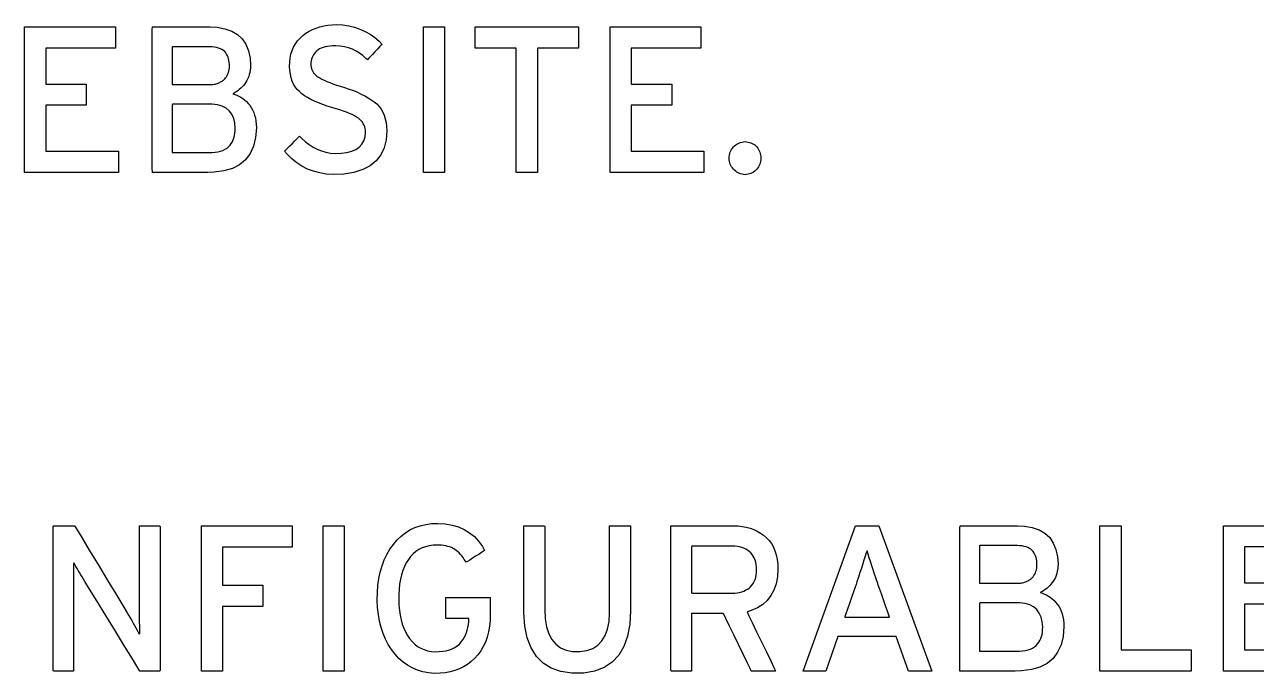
# Model space of a CAD drawing. Extents: x 1 to 47.7, y 0.2 to 35.
# Drawn here: x 16.518 to 18.742, y 21.796 to 22.967 of the extents above; entities that cross this region are included whole.
import ezdxf

# ---------------------------------------------------------------- set-up
doc = ezdxf.new("R2010")
doc.units = 0
doc.header["$MEASUREMENT"] = 0
doc.layers.add('7_0_____DWG', color=7, linetype='CONTINUOUS')

msp = doc.modelspace()

# ---------------------------------------------------------------- linework, layer by layer
at = {"layer": '7_0_____DWG'}
for points in [[(16.518, 22.7), (16.518, 22.9624), (16.6818, 22.9624), (16.6818, 22.9243), (16.5561, 22.9243), (16.5561, 22.8591), (16.6291, 22.8591), (16.6291, 22.821), (16.5561, 22.821), (16.5561, 22.7381), (16.6873, 22.7381), (16.6873, 22.7), (16.518, 22.7)], [(17.238, 22.7), (17.238, 22.9624), (17.276, 22.9624), (17.276, 22.7), (17.238, 22.7)], [(17.4438, 22.924), (17.4438, 22.7), (17.4057, 22.7), (17.4057, 22.924), (17.3316, 22.924), (17.3316, 22.9624), (17.518, 22.9624), (17.518, 22.924), (17.4438, 22.924)], [(17.5753, 22.7), (17.5753, 22.9624), (17.739, 22.9624), (17.739, 22.9243), (17.6133, 22.9243), (17.6133, 22.8591), (17.6863, 22.8591), (17.6863, 22.821), (17.6133, 22.821), (17.6133, 22.7381), (17.7445, 22.7381), (17.7445, 22.7), (17.5753, 22.7)], [(16.8752, 22.0239), (16.8752, 21.9551), (16.9482, 21.9551), (16.9482, 21.9166), (16.8752, 21.9166), (16.8752, 21.8), (16.8371, 21.8), (16.8371, 22.0624), (17.0009, 22.0624), (17.0009, 22.0239), (16.8752, 22.0239)], [(17.057, 21.8), (17.057, 22.0624), (17.0951, 22.0624), (17.0951, 21.8), (17.057, 21.8)], [(18.1136, 21.8), (18.0916, 21.8623), (17.9865, 21.8623), (17.9647, 21.8), (17.9239, 21.8), (18.0183, 22.0624), (18.0601, 22.0624), (18.1557, 21.8), (18.1136, 21.8)], [(18.4595, 21.8), (18.4595, 22.0624), (18.4975, 22.0624), (18.4975, 21.8384), (18.6243, 21.8384), (18.6243, 21.8), (18.4595, 21.8)], [(18.6825, 21.8), (18.6825, 22.0624), (18.8462, 22.0624), (18.8462, 22.0243), (18.7205, 22.0243), (18.7205, 21.9591), (18.7936, 21.9591), (18.7936, 21.921), (18.7205, 21.921), (18.7205, 21.8381), (18.8518, 21.8381), (18.8518, 21.8), (18.6825, 21.8)]]:
    msp.add_lwpolyline(points, dxfattribs=at)
for points in [[(16.9364, 22.7805), (16.935, 22.7628), (16.9313, 22.7472), (16.9253, 22.7339), (16.9169, 22.7228), (16.9062, 22.7139), (16.8932, 22.7072), (16.8779, 22.7027), (16.8603, 22.7003), (16.8487, 22.7), (16.8418, 22.7), (16.8295, 22.7), (16.8136, 22.7), (16.7961, 22.7), (16.7789, 22.7), (16.764, 22.7), (16.7532, 22.7), (16.7486, 22.7), (16.7485, 22.7079), (16.7485, 22.7327), (16.7485, 22.7695), (16.7485, 22.8133), (16.7485, 22.8591), (16.7485, 22.9018), (16.7485, 22.9364), (16.7485, 22.9579), (16.749, 22.9624), (16.7554, 22.9624), (16.7676, 22.9624), (16.7838, 22.9624), (16.8018, 22.9624), (16.8197, 22.9624), (16.8355, 22.9624), (16.8472, 22.9624), (16.8528, 22.9624), (16.8654, 22.9618), (16.8796, 22.9593), (16.8919, 22.955), (16.9023, 22.9489), (16.9108, 22.9409), (16.9175, 22.9311), (16.9222, 22.9195), (16.925, 22.906), (16.9259, 22.8932), (16.9258, 22.8888), (16.9253, 22.8845), (16.9247, 22.8804), (16.9237, 22.8765), (16.9226, 22.8728), (16.9212, 22.8692), (16.9195, 22.8658), (16.9176, 22.8626), (16.9155, 22.8597), (16.9132, 22.8568), (16.9108, 22.8542), (16.9083, 22.8517), (16.9056, 22.8493), (16.9027, 22.8471), (16.8997, 22.8451), (16.8965, 22.8432), (16.894, 22.8416), (16.8977, 22.8405), (16.9013, 22.8392), (16.9049, 22.8375), (16.9084, 22.8355), (16.9118, 22.8332), (16.9151, 22.8306), (16.9184, 22.8277), (16.9216, 22.8245), (16.9246, 22.821), (16.9273, 22.8171), (16.9297, 22.8129), (16.9317, 22.8083), (16.9333, 22.8034), (16.9346, 22.7982), (16.9356, 22.7926), (16.9362, 22.7867)], [(17.1718, 22.7753), (17.1708, 22.7588), (17.1672, 22.7441), (17.1612, 22.7314), (17.1528, 22.7207), (17.1419, 22.7118), (17.1285, 22.7049), (17.1126, 22.6999), (17.0943, 22.6969), (17.0752, 22.6959), (17.0627, 22.6969), (17.0508, 22.6989), (17.0395, 22.7019), (17.0288, 22.706), (17.0187, 22.7111), (17.0092, 22.7172), (17.0004, 22.7244), (16.9921, 22.7326), (16.9874, 22.7383), (16.9891, 22.74), (16.9922, 22.7431), (16.9962, 22.7471), (17.0008, 22.7517), (17.0054, 22.7562), (17.0095, 22.7603), (17.0126, 22.7635), (17.0144, 22.7652), (17.0182, 22.7615), (17.0249, 22.7554), (17.0318, 22.75), (17.039, 22.7454), (17.0464, 22.7416), (17.0541, 22.7386), (17.062, 22.7364), (17.0702, 22.7349), (17.0787, 22.7343), (17.0894, 22.7345), (17.0997, 22.7357), (17.1086, 22.738), (17.1161, 22.7412), (17.1223, 22.7454), (17.1271, 22.7506), (17.1306, 22.7568), (17.1327, 22.7639), (17.1334, 22.7721), (17.1333, 22.7757), (17.1328, 22.7789), (17.132, 22.782), (17.1309, 22.7849), (17.1295, 22.7877), (17.1278, 22.7904), (17.1257, 22.7929), (17.1233, 22.7953), (17.1206, 22.7976), (17.1173, 22.7998), (17.1135, 22.802), (17.1092, 22.8042), (17.1045, 22.8064), (17.0993, 22.8085), (17.0935, 22.8106), (17.0873, 22.8127), (17.0807, 22.8148), (17.0729, 22.817), (17.0643, 22.8196), (17.0562, 22.8224), (17.0486, 22.8254), (17.0416, 22.8284), (17.035, 22.8316), (17.029, 22.8349), (17.0235, 22.8384), (17.0185, 22.842), (17.014, 22.8457), (17.01, 22.8498), (17.0066, 22.8543), (17.0036, 22.8593), (17.0012, 22.8648), (16.9992, 22.8707), (16.9978, 22.8771), (16.9969, 22.884), (16.9965, 22.8913), (16.9967, 22.899), (16.9975, 22.9063), (16.9989, 22.9133), (17.001, 22.9199), (17.0037, 22.9261), (17.007, 22.9319), (17.0109, 22.9374), (17.0154, 22.9424), (17.0206, 22.9471), (17.026, 22.9512), (17.0317, 22.9548), (17.0378, 22.9579), (17.0442, 22.9605), (17.0509, 22.9627), (17.058, 22.9644), (17.0654, 22.9656), (17.0731, 22.9663), (17.0814, 22.9666), (17.0926, 22.966), (17.1033, 22.9644), (17.1136, 22.962), (17.1234, 22.9587), (17.1327, 22.9545), (17.1416, 22.9494), (17.1501, 22.9434), (17.1581, 22.9365), (17.1634, 22.9309), (17.162, 22.9294), (17.159, 22.9263), (17.1551, 22.9222), (17.1506, 22.9176), (17.146, 22.9129), (17.1419, 22.9086), (17.1387, 22.9052), (17.1368, 22.9033), (17.134, 22.9057), (17.1285, 22.9107), (17.1226, 22.9152), (17.1164, 22.9189), (17.1098, 22.9221), (17.1029, 22.9246), (17.0956, 22.9264), (17.088, 22.9276), (17.08, 22.9281), (17.074, 22.9281), (17.0693, 22.9277), (17.065, 22.9271), (17.0609, 22.9264), (17.0572, 22.9253), (17.0537, 22.9241), (17.0506, 22.9227), (17.0478, 22.921), (17.0453, 22.9191), (17.0431, 22.9169), (17.0412, 22.9146), (17.0395, 22.9122), (17.0381, 22.9097), (17.0369, 22.9071), (17.036, 22.9043), (17.0354, 22.9015), (17.035, 22.8985), (17.0349, 22.8954), (17.0349, 22.8939), (17.035, 22.8924), (17.0352, 22.891), (17.0354, 22.8896), (17.0357, 22.8883), (17.036, 22.887), (17.0365, 22.8858), (17.0369, 22.8846), (17.0375, 22.8835), (17.0381, 22.8822), (17.0389, 22.881), (17.0397, 22.8798), (17.0407, 22.8786), (17.0418, 22.8774), (17.0429, 22.8762), (17.0442, 22.8751), (17.0456, 22.8739), (17.0476, 22.8724), (17.0508, 22.8704), (17.0546, 22.8683), (17.0588, 22.8662), (17.0636, 22.8641), (17.0688, 22.8619), (17.0746, 22.8598), (17.0809, 22.8576), (17.0877, 22.8554), (17.0957, 22.853), (17.1039, 22.8503), (17.1116, 22.8475), (17.1189, 22.8445), (17.1258, 22.8414), (17.1323, 22.8381), (17.1383, 22.8347), (17.1439, 22.8311), (17.1491, 22.8274), (17.1538, 22.8234), (17.1579, 22.819), (17.1616, 22.8141), (17.1646, 22.8088), (17.1672, 22.803), (17.1691, 22.7968), (17.1706, 22.7901), (17.1715, 22.7829)], [(16.8879, 22.8921), (16.8878, 22.8955), (16.8875, 22.8988), (16.8869, 22.9019), (16.8862, 22.9049), (16.8853, 22.9078), (16.8841, 22.9106), (16.8827, 22.9132), (16.8811, 22.9156), (16.8792, 22.9179), (16.8769, 22.9198), (16.8743, 22.9215), (16.8714, 22.923), (16.8682, 22.9242), (16.8647, 22.9251), (16.861, 22.9258), (16.8569, 22.9263), (16.8526, 22.9265), (16.85, 22.9265), (16.8431, 22.9265), (16.8331, 22.9265), (16.8215, 22.9265), (16.8096, 22.9265), (16.7986, 22.9265), (16.79, 22.9265), (16.7851, 22.9265), (16.7844, 22.9258), (16.7844, 22.9209), (16.7844, 22.9123), (16.7844, 22.9014), (16.7844, 22.8895), (16.7844, 22.878), (16.7844, 22.8681), (16.7844, 22.8611), (16.7844, 22.8585), (16.787, 22.8585), (16.794, 22.8585), (16.8039, 22.8585), (16.8155, 22.8585), (16.8274, 22.8585), (16.8384, 22.8585), (16.847, 22.8585), (16.8519, 22.8585), (16.8538, 22.8586), (16.856, 22.8586), (16.8581, 22.8588), (16.8601, 22.8591), (16.862, 22.8594), (16.8639, 22.8598), (16.8657, 22.8604), (16.8673, 22.861), (16.8689, 22.8617), (16.8704, 22.8624), (16.8719, 22.8631), (16.8733, 22.8639), (16.8746, 22.8648), (16.8759, 22.8657), (16.8771, 22.8666), (16.8783, 22.8676), (16.8794, 22.8686), (16.8808, 22.8703), (16.8825, 22.8726), (16.8839, 22.875), (16.8851, 22.8776), (16.8861, 22.8802), (16.8869, 22.883), (16.8874, 22.8859), (16.8878, 22.8889)], [(16.8983, 22.7794), (16.8975, 22.7891), (16.8955, 22.7975), (16.8922, 22.8048), (16.8876, 22.8109), (16.8818, 22.8157), (16.8747, 22.8193), (16.8664, 22.8217), (16.8568, 22.8229), (16.8521, 22.8231), (16.8462, 22.8231), (16.8367, 22.8231), (16.825, 22.8231), (16.8127, 22.8231), (16.8011, 22.8231), (16.7916, 22.8231), (16.7856, 22.8231), (16.7844, 22.8226), (16.7844, 22.8171), (16.7844, 22.8064), (16.7844, 22.7924), (16.7844, 22.7768), (16.7844, 22.7616), (16.7844, 22.7485), (16.7844, 22.7393), (16.7844, 22.7359), (16.7871, 22.7359), (16.7942, 22.7359), (16.8045, 22.7359), (16.8163, 22.7359), (16.8284, 22.7359), (16.8393, 22.7359), (16.8476, 22.7359), (16.852, 22.7359), (16.8562, 22.7359), (16.8618, 22.7364), (16.867, 22.7371), (16.8717, 22.7382), (16.876, 22.7397), (16.8799, 22.7416), (16.8834, 22.7437), (16.8864, 22.7463), (16.889, 22.7491), (16.8912, 22.7521), (16.8931, 22.7553), (16.8947, 22.7588), (16.896, 22.7625), (16.897, 22.7664), (16.8977, 22.7705), (16.8982, 22.7748)], [(17.8473, 22.7254), (17.8471, 22.7226), (17.8467, 22.7199), (17.8461, 22.7173), (17.8453, 22.7148), (17.8443, 22.7124), (17.843, 22.7101), (17.8416, 22.708), (17.8399, 22.7059), (17.8381, 22.7039), (17.8361, 22.7021), (17.834, 22.7006), (17.8318, 22.6992), (17.8294, 22.6981), (17.8269, 22.6972), (17.8243, 22.6965), (17.8216, 22.696), (17.8188, 22.6958), (17.816, 22.696), (17.8134, 22.6965), (17.8108, 22.6972), (17.8084, 22.6981), (17.8061, 22.6992), (17.8039, 22.7006), (17.8018, 22.7021), (17.7998, 22.7039), (17.7979, 22.7059), (17.7961, 22.708), (17.7945, 22.7101), (17.7932, 22.7124), (17.7921, 22.7148), (17.7913, 22.7173), (17.7907, 22.7199), (17.7903, 22.7226), (17.7902, 22.7254), (17.7903, 22.7284), (17.7907, 22.7312), (17.7913, 22.734), (17.7921, 22.7366), (17.7932, 22.7391), (17.7945, 22.7414), (17.7961, 22.7437), (17.7979, 22.7458), (17.7998, 22.7478), (17.8018, 22.7495), (17.8039, 22.751), (17.8061, 22.7523), (17.8084, 22.7534), (17.8108, 22.7542), (17.8134, 22.7548), (17.816, 22.7553), (17.8188, 22.7555), (17.8216, 22.7553), (17.8243, 22.7548), (17.8269, 22.7542), (17.8294, 22.7534), (17.8318, 22.7523), (17.834, 22.751), (17.8361, 22.7495), (17.8381, 22.7478), (17.8399, 22.7458), (17.8416, 22.7437), (17.843, 22.7414), (17.8443, 22.7391), (17.8453, 22.7366), (17.8461, 22.734), (17.8467, 22.7312), (17.8471, 22.7284)], [(16.7263, 21.8), (16.7226, 21.806), (16.7128, 21.822), (16.6986, 21.8451), (16.6819, 21.8722), (16.6645, 21.9003), (16.6484, 21.9266), (16.6352, 21.948), (16.6269, 21.9614), (16.6243, 21.9658), (16.6218, 21.9699), (16.6194, 21.9739), (16.6171, 21.9777), (16.6149, 21.9815), (16.6128, 21.9852), (16.6107, 21.9887), (16.6087, 21.9921), (16.6068, 21.9954), (16.606, 21.9933), (16.606, 21.987), (16.606, 21.9804), (16.6061, 21.9737), (16.6061, 21.9668), (16.6062, 21.9597), (16.6062, 21.9524), (16.6063, 21.9449), (16.6064, 21.9371), (16.6064, 21.9323), (16.6064, 21.9201), (16.6064, 21.9017), (16.6064, 21.8797), (16.6064, 21.8563), (16.6064, 21.8343), (16.6064, 21.8159), (16.6064, 21.8037), (16.6063, 21.8), (16.6046, 21.8), (16.6008, 21.8), (16.5954, 21.8), (16.5893, 21.8), (16.583, 21.8), (16.5772, 21.8), (16.5726, 21.8), (16.5699, 21.8), (16.5694, 21.8018), (16.5694, 21.8188), (16.5694, 21.8498), (16.5694, 21.8899), (16.5694, 21.9344), (16.5694, 21.9786), (16.5694, 22.0177), (16.5694, 22.0469), (16.5694, 22.0616), (16.5702, 22.0624), (16.5733, 22.0624), (16.5784, 22.0624), (16.5846, 22.0624), (16.5912, 22.0624), (16.5976, 22.0624), (16.6031, 22.0624), (16.6068, 22.0624), (16.6082, 22.0624), (16.6118, 22.0565), (16.6212, 22.0409), (16.6347, 22.0185), (16.6506, 21.9921), (16.6672, 21.9647), (16.6826, 21.9392), (16.6951, 21.9184), (16.703, 21.9053), (16.7057, 21.9008), (16.7085, 21.8959), (16.7113, 21.8912), (16.7139, 21.8867), (16.7164, 21.8823), (16.7187, 21.8781), (16.721, 21.8741), (16.7231, 21.8702), (16.7251, 21.8665), (16.7259, 21.8687), (16.7259, 21.8752), (16.7258, 21.8818), (16.7257, 21.8887), (16.7257, 21.8958), (16.7257, 21.903), (16.7256, 21.9104), (16.7256, 21.918), (16.7256, 21.9258), (16.7256, 21.9306), (16.7256, 21.9428), (16.7256, 21.9611), (16.7256, 21.9831), (16.7256, 22.0063), (16.7256, 22.0282), (16.7256, 22.0465), (16.7256, 22.0587), (16.7256, 22.0624), (16.7274, 22.0624), (16.7312, 22.0624), (16.7366, 22.0624), (16.7427, 22.0624), (16.749, 22.0624), (16.7548, 22.0624), (16.7594, 22.0624), (16.7621, 22.0624), (16.7626, 22.0605), (16.7626, 22.0435), (16.7626, 22.0126), (16.7626, 21.9725), (16.7626, 21.928), (16.7626, 21.8838), (16.7626, 21.8447), (16.7626, 21.8154), (16.7626, 21.8008), (16.7619, 21.8), (16.7589, 21.8), (16.7542, 21.8), (16.7484, 21.8), (16.7422, 21.8), (16.7363, 21.8), (16.7312, 21.8), (16.7276, 21.8)], [(17.3588, 21.9027), (17.3584, 21.8914), (17.3573, 21.8808), (17.3555, 21.8707), (17.353, 21.8613), (17.3499, 21.8525), (17.3461, 21.8442), (17.3416, 21.8366), (17.3365, 21.8296), (17.3307, 21.8231), (17.3244, 21.8173), (17.3176, 21.8121), (17.3105, 21.8076), (17.3029, 21.8039), (17.2948, 21.8009), (17.2864, 21.7985), (17.2775, 21.7969), (17.2681, 21.796), (17.2579, 21.7959), (17.247, 21.797), (17.2368, 21.7989), (17.2271, 21.8018), (17.2179, 21.8057), (17.2093, 21.8105), (17.2013, 21.8162), (17.1938, 21.8229), (17.1869, 21.8305), (17.1804, 21.8389), (17.1746, 21.8478), (17.1696, 21.8574), (17.1652, 21.8676), (17.1616, 21.8784), (17.1588, 21.8899), (17.1567, 21.902), (17.1553, 21.9147), (17.1547, 21.928), (17.1549, 21.9416), (17.1559, 21.9546), (17.1577, 21.967), (17.1602, 21.9788), (17.1634, 21.99), (17.1674, 22.0006), (17.1721, 22.0106), (17.1776, 22.0199), (17.1838, 22.0286), (17.1904, 22.0366), (17.1977, 22.0436), (17.2054, 22.0497), (17.2137, 22.0548), (17.2226, 22.059), (17.2321, 22.0623), (17.2421, 22.0647), (17.2526, 22.0661), (17.2641, 22.0666), (17.2774, 22.0657), (17.2898, 22.0635), (17.3013, 22.0602), (17.3118, 22.0556), (17.3214, 22.0497), (17.33, 22.0426), (17.3377, 22.0342), (17.3445, 22.0247), (17.3484, 22.0175), (17.3464, 22.0162), (17.3427, 22.0139), (17.3378, 22.0107), (17.3322, 22.0071), (17.3266, 22.0035), (17.3216, 22.0003), (17.3176, 21.9978), (17.3154, 21.9963), (17.314, 21.9981), (17.3118, 22.0015), (17.3095, 22.0048), (17.3072, 22.0078), (17.3048, 22.0106), (17.3023, 22.0132), (17.2998, 22.0156), (17.2971, 22.0178), (17.2945, 22.0197), (17.2916, 22.0214), (17.2886, 22.0228), (17.2854, 22.024), (17.282, 22.025), (17.2785, 22.0259), (17.2747, 22.0265), (17.2708, 22.027), (17.2668, 22.0273), (17.2625, 22.0274), (17.2554, 22.0271), (17.2484, 22.0261), (17.2418, 22.0245), (17.2356, 22.0222), (17.2298, 22.0193), (17.2245, 22.0158), (17.2195, 22.0116), (17.2149, 22.0068), (17.2108, 22.0014), (17.207, 21.9952), (17.2037, 21.9886), (17.2009, 21.9815), (17.1985, 21.9739), (17.1966, 21.9658), (17.1951, 21.9571), (17.1941, 21.948), (17.1935, 21.9384), (17.1934, 21.9284), (17.1938, 21.9187), (17.1946, 21.9095), (17.1959, 21.9008), (17.1976, 21.8925), (17.1998, 21.8848), (17.2025, 21.8775), (17.2056, 21.8707), (17.2091, 21.8645), (17.2131, 21.8586), (17.2175, 21.8532), (17.2223, 21.8486), (17.2275, 21.8446), (17.2331, 21.8413), (17.2391, 21.8387), (17.2456, 21.8368), (17.2524, 21.8355), (17.2596, 21.835), (17.2667, 21.8351), (17.2732, 21.8358), (17.2793, 21.8368), (17.2849, 21.8384), (17.2901, 21.8403), (17.2948, 21.8427), (17.2991, 21.8456), (17.303, 21.8488), (17.3064, 21.8526), (17.3093, 21.8566), (17.3118, 21.8607), (17.314, 21.865), (17.3158, 21.8695), (17.3173, 21.8741), (17.3185, 21.8789), (17.3193, 21.8839), (17.3198, 21.8891), (17.32, 21.8941), (17.32, 21.8942), (17.32, 21.8943), (17.32, 21.8944), (17.32, 21.8946), (17.32, 21.8948), (17.32, 21.895), (17.32, 21.8951), (17.32, 21.8952), (17.3199, 21.8952), (17.3178, 21.8952), (17.3133, 21.8952), (17.3073, 21.8952), (17.3004, 21.8952), (17.2934, 21.8952), (17.287, 21.8952), (17.2819, 21.8952), (17.279, 21.8952), (17.2785, 21.8955), (17.2785, 21.8979), (17.2785, 21.9022), (17.2785, 21.9079), (17.2785, 21.9142), (17.2785, 21.9205), (17.2785, 21.9261), (17.2785, 21.9304), (17.2785, 21.9327), (17.2796, 21.9329), (17.2856, 21.9329), (17.2955, 21.9329), (17.308, 21.9329), (17.3215, 21.9329), (17.3348, 21.9329), (17.3463, 21.9329), (17.3548, 21.9329), (17.3587, 21.9329), (17.3588, 21.9322), (17.3588, 21.9296), (17.3588, 21.9256), (17.3588, 21.9208), (17.3588, 21.9157), (17.3588, 21.9108), (17.3588, 21.9066), (17.3588, 21.9038)], [(17.6122, 21.9094), (17.6107, 21.8847), (17.6066, 21.8631), (17.5999, 21.8445), (17.5906, 21.8289), (17.5788, 21.8163), (17.5643, 21.8067), (17.5472, 21.8001), (17.5276, 21.7965), (17.5059, 21.7962), (17.4861, 21.7993), (17.4688, 21.8053), (17.4541, 21.8144), (17.442, 21.8265), (17.4324, 21.8417), (17.4254, 21.8598), (17.421, 21.8809), (17.4191, 21.905), (17.4191, 21.9139), (17.4191, 21.9274), (17.4191, 21.9481), (17.4191, 21.9731), (17.4191, 21.9995), (17.4191, 22.0245), (17.4191, 22.0452), (17.4191, 22.0587), (17.4191, 22.0624), (17.4211, 22.0624), (17.4252, 22.0624), (17.4309, 22.0624), (17.4374, 22.0624), (17.444, 22.0624), (17.4499, 22.0624), (17.4544, 22.0624), (17.4569, 22.0624), (17.4571, 22.0603), (17.4571, 22.0486), (17.4571, 22.0293), (17.4571, 22.0051), (17.4571, 21.9789), (17.4571, 21.9535), (17.4571, 21.9319), (17.4571, 21.9168), (17.4571, 21.9112), (17.4579, 21.8946), (17.4602, 21.88), (17.4642, 21.8675), (17.4697, 21.857), (17.4768, 21.8486), (17.4854, 21.8421), (17.4956, 21.8377), (17.5074, 21.8354), (17.5207, 21.8351), (17.533, 21.837), (17.5437, 21.8409), (17.5528, 21.8467), (17.5603, 21.8545), (17.5662, 21.8642), (17.5704, 21.8759), (17.5731, 21.8896), (17.5741, 21.9052), (17.5741, 21.9124), (17.5741, 21.926), (17.5741, 21.9469), (17.5741, 21.9721), (17.5741, 21.9988), (17.5741, 22.0241), (17.5741, 22.045), (17.5741, 22.0586), (17.5742, 22.0624), (17.5762, 22.0624), (17.5803, 22.0624), (17.586, 22.0624), (17.5925, 22.0624), (17.5991, 22.0624), (17.605, 22.0624), (17.6095, 22.0624), (17.612, 22.0624), (17.6122, 22.0602), (17.6122, 22.0485), (17.6122, 22.0289), (17.6122, 22.0044), (17.6122, 21.9779), (17.6122, 21.9522), (17.6122, 21.9303), (17.6122, 21.9151)], [(17.8781, 21.9839), (17.8771, 21.97), (17.8747, 21.9574), (17.8708, 21.9461), (17.8655, 21.9362), (17.8588, 21.9275), (17.8506, 21.9202), (17.841, 21.9142), (17.8299, 21.9095), (17.8223, 21.9067), (17.8255, 21.9), (17.8316, 21.8875), (17.8396, 21.8711), (17.8484, 21.8528), (17.8573, 21.8345), (17.8651, 21.8184), (17.8709, 21.8063), (17.8738, 21.8003), (17.8731, 21.8), (17.8694, 21.8), (17.8636, 21.8), (17.8565, 21.8), (17.8489, 21.8), (17.8416, 21.8), (17.8355, 21.8), (17.8314, 21.8), (17.83, 21.8), (17.8278, 21.8045), (17.8226, 21.8153), (17.8153, 21.8304), (17.8068, 21.8478), (17.7982, 21.8657), (17.7902, 21.8821), (17.7839, 21.895), (17.7802, 21.9026), (17.7792, 21.9038), (17.7753, 21.9038), (17.7684, 21.9038), (17.7594, 21.9038), (17.7496, 21.9038), (17.7399, 21.9038), (17.7314, 21.9038), (17.7252, 21.9038), (17.7223, 21.9038), (17.7222, 21.9012), (17.7222, 21.892), (17.7222, 21.8779), (17.7222, 21.8609), (17.7222, 21.8429), (17.7222, 21.8259), (17.7222, 21.8119), (17.7222, 21.8026), (17.7222, 21.8), (17.7203, 21.8), (17.7163, 21.8), (17.7108, 21.8), (17.7044, 21.8), (17.698, 21.8), (17.6922, 21.8), (17.6877, 21.8), (17.6852, 21.8), (17.6849, 21.803), (17.6849, 21.8222), (17.6849, 21.8549), (17.6849, 21.8963), (17.6849, 21.9415), (17.6849, 21.9856), (17.6849, 22.0237), (17.6849, 22.0509), (17.6849, 22.0623), (17.6884, 22.0624), (17.6988, 22.0624), (17.7143, 22.0624), (17.7327, 22.0624), (17.752, 22.0624), (17.77, 22.0624), (17.7848, 22.0624), (17.7941, 22.0624), (17.7985, 22.0624), (17.8063, 22.062), (17.8138, 22.0611), (17.8209, 22.0597), (17.8278, 22.0578), (17.8343, 22.0554), (17.8406, 22.0525), (17.8465, 22.0491), (17.8522, 22.0452), (17.8575, 22.0407), (17.8622, 22.0357), (17.8663, 22.03), (17.8699, 22.0238), (17.8727, 22.017), (17.875, 22.0096), (17.8766, 22.0016), (17.8777, 21.993)], [(18.3943, 21.8805), (18.3929, 21.8627), (18.3892, 21.8472), (18.3831, 21.8339), (18.3748, 21.8228), (18.3641, 21.8139), (18.3511, 21.8072), (18.3358, 21.8026), (18.3181, 21.8003), (18.3066, 21.8), (18.2997, 21.8), (18.2873, 21.8), (18.2714, 21.8), (18.2539, 21.8), (18.2367, 21.8), (18.2218, 21.8), (18.2111, 21.8), (18.2065, 21.8), (18.2064, 21.8079), (18.2064, 21.8327), (18.2064, 21.8695), (18.2064, 21.9133), (18.2064, 21.9591), (18.2064, 22.0018), (18.2064, 22.0364), (18.2064, 22.0578), (18.2069, 22.0624), (18.2132, 22.0624), (18.2255, 22.0624), (18.2416, 22.0624), (18.2597, 22.0624), (18.2776, 22.0624), (18.2934, 22.0624), (18.3051, 22.0624), (18.3107, 22.0624), (18.3232, 22.0618), (18.3374, 22.0593), (18.3498, 22.055), (18.3602, 22.0489), (18.3687, 22.0409), (18.3753, 22.0311), (18.3801, 22.0195), (18.3829, 22.006), (18.3838, 21.9932), (18.3836, 21.9888), (18.3832, 21.9845), (18.3825, 21.9804), (18.3816, 21.9765), (18.3804, 21.9727), (18.379, 21.9692), (18.3774, 21.9658), (18.3755, 21.9626), (18.3734, 21.9597), (18.3711, 21.9568), (18.3687, 21.9542), (18.3661, 21.9517), (18.3634, 21.9493), (18.3606, 21.9471), (18.3575, 21.9451), (18.3544, 21.9432), (18.3518, 21.9416), (18.3556, 21.9405), (18.3592, 21.9391), (18.3628, 21.9375), (18.3663, 21.9355), (18.3697, 21.9332), (18.373, 21.9306), (18.3763, 21.9277), (18.3794, 21.9245), (18.3825, 21.921), (18.3852, 21.9171), (18.3875, 21.9129), (18.3895, 21.9083), (18.3912, 21.9034), (18.3925, 21.8982), (18.3934, 21.8926), (18.394, 21.8867)], [(17.8396, 21.9828), (17.8394, 21.9877), (17.8388, 21.9922), (17.838, 21.9965), (17.8368, 22.0004), (17.8353, 22.0041), (17.8336, 22.0075), (17.8315, 22.0105), (17.829, 22.0133), (17.8263, 22.0158), (17.8233, 22.0181), (17.8201, 22.0201), (17.8166, 22.0217), (17.8129, 22.0231), (17.809, 22.0241), (17.8048, 22.0249), (17.8003, 22.0253), (17.7963, 22.0254), (17.7926, 22.0254), (17.7844, 22.0254), (17.7731, 22.0254), (17.7602, 22.0254), (17.7472, 22.0254), (17.7356, 22.0254), (17.7269, 22.0254), (17.7225, 22.0254), (17.7222, 22.0237), (17.7222, 22.0163), (17.7222, 22.0047), (17.7222, 21.9906), (17.7222, 21.9756), (17.7222, 21.9614), (17.7222, 21.9498), (17.7222, 21.9425), (17.7225, 21.9408), (17.7269, 21.9408), (17.7356, 21.9408), (17.7472, 21.9408), (17.7602, 21.9408), (17.7731, 21.9408), (17.7844, 21.9408), (17.7926, 21.9408), (17.7963, 21.9408), (17.8003, 21.9409), (17.8046, 21.9413), (17.8088, 21.942), (17.8127, 21.943), (17.8163, 21.9442), (17.8198, 21.9458), (17.823, 21.9477), (17.826, 21.9499), (17.8287, 21.9523), (17.8312, 21.955), (17.8334, 21.9581), (17.8352, 21.9614), (17.8367, 21.9651), (17.8379, 21.969), (17.8388, 21.9733), (17.8394, 21.9779)], [(18.0584, 21.9578), (18.0555, 21.9664), (18.0527, 21.9747), (18.0501, 21.9826), (18.0476, 21.9902), (18.0452, 21.9975), (18.043, 22.0043), (18.041, 22.0109), (18.039, 22.0171), (18.0373, 22.0135), (18.0354, 22.0071), (18.0334, 22.0004), (18.0312, 21.9933), (18.0288, 21.9858), (18.0262, 21.9779), (18.0235, 21.9696), (18.0206, 21.961), (18.0191, 21.9565), (18.0174, 21.9515), (18.0145, 21.9432), (18.0109, 21.9329), (18.0071, 21.9219), (18.0035, 21.9117), (18.0006, 21.9033), (17.9989, 21.8983), (17.9991, 21.8974), (18.0048, 21.8974), (18.0153, 21.8974), (18.0288, 21.8974), (18.0435, 21.8974), (18.0576, 21.8974), (18.0695, 21.8974), (18.0773, 21.8974), (18.0795, 21.8975), (18.0783, 21.9009), (18.0758, 21.9081), (18.0724, 21.9178), (18.0686, 21.9287), (18.0648, 21.9395), (18.0616, 21.9488), (18.0593, 21.9553)], [(18.3457, 21.9921), (18.3456, 21.9955), (18.3453, 21.9988), (18.3448, 22.0019), (18.3441, 22.0049), (18.3431, 22.0078), (18.342, 22.0105), (18.3406, 22.0131), (18.339, 22.0156), (18.3371, 22.0179), (18.3347, 22.0198), (18.3321, 22.0215), (18.3292, 22.023), (18.3261, 22.0242), (18.3226, 22.0251), (18.3188, 22.0258), (18.3148, 22.0263), (18.3105, 22.0265), (18.3079, 22.0265), (18.3009, 22.0265), (18.291, 22.0265), (18.2794, 22.0265), (18.2674, 22.0265), (18.2565, 22.0265), (18.2479, 22.0265), (18.2429, 22.0265), (18.2423, 22.0258), (18.2423, 22.0209), (18.2423, 22.0123), (18.2423, 22.0014), (18.2423, 21.9895), (18.2423, 21.978), (18.2423, 21.9681), (18.2423, 21.9611), (18.2423, 21.9585), (18.2449, 21.9585), (18.2518, 21.9585), (18.2618, 21.9585), (18.2734, 21.9585), (18.2853, 21.9585), (18.2962, 21.9585), (18.3049, 21.9585), (18.3098, 21.9585), (18.3116, 21.9585), (18.3138, 21.9586), (18.3159, 21.9588), (18.318, 21.9591), (18.3199, 21.9594), (18.3218, 21.9598), (18.3235, 21.9604), (18.3252, 21.961), (18.3268, 21.9616), (18.3283, 21.9624), (18.3297, 21.9631), (18.3311, 21.9639), (18.3325, 21.9648), (18.3338, 21.9657), (18.335, 21.9666), (18.3361, 21.9676), (18.3372, 21.9686), (18.3387, 21.9703), (18.3403, 21.9726), (18.3418, 21.975), (18.343, 21.9776), (18.344, 21.9802), (18.3448, 21.983), (18.3453, 21.9859), (18.3456, 21.9889)], [(18.3562, 21.8794), (18.3554, 21.8891), (18.3533, 21.8975), (18.35, 21.9048), (18.3455, 21.9109), (18.3396, 21.9157), (18.3326, 21.9193), (18.3242, 21.9217), (18.3147, 21.9229), (18.3099, 21.923), (18.304, 21.923), (18.2945, 21.923), (18.2829, 21.923), (18.2705, 21.923), (18.2589, 21.923), (18.2494, 21.923), (18.2435, 21.923), (18.2423, 21.9226), (18.2423, 21.9171), (18.2423, 21.9064), (18.2423, 21.8924), (18.2423, 21.8768), (18.2423, 21.8616), (18.2423, 21.8485), (18.2423, 21.8393), (18.2423, 21.8359), (18.245, 21.8359), (18.2521, 21.8359), (18.2623, 21.8359), (18.2742, 21.8359), (18.2862, 21.8359), (18.2971, 21.8359), (18.3055, 21.8359), (18.3098, 21.8359), (18.3141, 21.8359), (18.3197, 21.8363), (18.3248, 21.8371), (18.3296, 21.8382), (18.3339, 21.8397), (18.3378, 21.8415), (18.3413, 21.8437), (18.3443, 21.8463), (18.3469, 21.8491), (18.3491, 21.8521), (18.351, 21.8553), (18.3526, 21.8588), (18.3539, 21.8625), (18.3549, 21.8663), (18.3556, 21.8705), (18.356, 21.8748)]]:
    msp.add_lwpolyline(points, close=True, dxfattribs=at)

doc.saveas('drawing.dxf')
